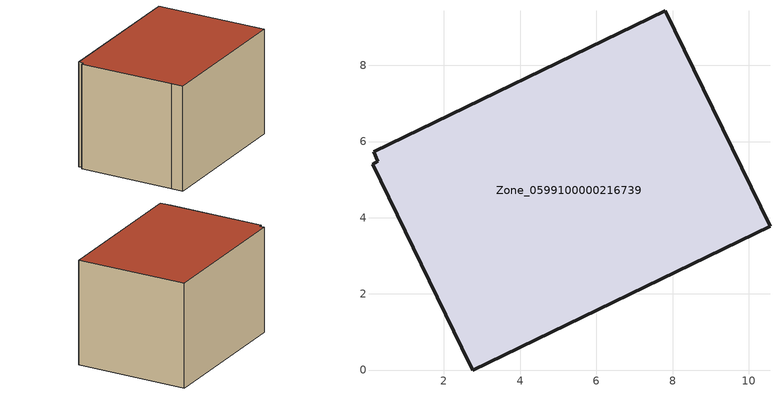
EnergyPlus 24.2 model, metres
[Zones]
Zone_0599100000216739
 floor ground (C_G): 0.15,5.73 7.81,9.43 10.56,3.78 2.76,0 2.47,0.59 0.12,5.41 0.26,5.48 z0
 wall outside (C_F): 10.56,3.78 7.81,9.43 0.15,5.73 0.26,5.48 0.12,5.41 2.47,0.59 2.76,0 10.56,3.78 z0:5.93
 roof outside (C_R): 7.81,9.43 0.15,5.73 0.26,5.48 0.12,5.41 2.47,0.59 2.76,0 10.56,3.78 z5.93
[BUILDING]
Pand.0599100000216739: North Axis=0; Terrain=City; Loads Convergence Tolerance Value=0.04; Temperature Convergence Tolerance Value=0.4; Solar Distribution=FullExterior; Maximum Number of Warmup Days=25; Minimum Number of Warmup Days=1
[Site:Location]
Rotterdam.The.Hague.AP_ZH_NLD Design_Conditions: Latitude=51.96; Longitude=4.45; Time Zone=1; Elevation=-4.5
[SITE:GROUNDTEMPERATURE:BUILDINGSURFACE]
18, 18, 18, 18, 18, 18, 18, 18, 18, 18, 18, 18
[MATERIAL] Thermal Absorptance=0.9; Solar Absorptance=0.7; Visible Absorptance=0.7
Name | Roughness | Thickness | Conductivity | Density | Specific Heat
G.TC.1946-1964 | MediumSmooth | 0.15 | 1 | 540 | 1210
F.TC.1946-1964 | Rough | 0.3 | 0.857143 | 1920 | 840
R.TC.1946-1964 | MediumRough | 0.2 | 0.235294 | 1500 | 1000
[CONSTRUCTION]
C_G: G.TC.1946-1964
C_F: F.TC.1946-1964
C_R: R.TC.1946-1964
[ZONE]
Zone_0599100000216739: Type=1; Multiplier=1; Ceiling Height=Autocalculate; Volume=Autocalculate; Floor Area=autocalculate; Part of Total Floor Area=Yes
[ZONEINFILTRATION:DESIGNFLOWRATE]
Infil_Zone_0599100000216739: Zone or ZoneList or Space or SpaceList=Zone_0599100000216739; Schedule=AlwaysOn; Design Flow Rate Calculation Method=Flow/Area; Flow Rate per Floor Area=0.003; Constant Term Coefficient=1; Temperature Term Coefficient=0; Velocity Term Coefficient=0; Velocity Squared Term Coefficient=0
[HVACTEMPLATE:ZONE:IDEALLOADSAIRSYSTEM]
Zone_0599100000216739: Maximum Heating Supply Air Temperature=50; Minimum Cooling Supply Air Temperature=13; Maximum Heating Supply Air Humidity Ratio=0.0156; Minimum Cooling Supply Air Humidity Ratio=0.0077; Heating Limit=NoLimit; Cooling Limit=NoLimit; Dehumidification Control Type=ConstantSensibleHeatRatio; Cooling Sensible Heat Ratio=0.7; Dehumidification Setpoint=60; Humidification Control Type=None; Humidification Setpoint=30; Outdoor Air Method=None; Outdoor Air Flow Rate per Person=0.00944; Outdoor Air Flow Rate per Zone Floor Area=0; Outdoor Air Flow Rate per Zone=0; Demand Controlled Ventilation Type=None; Outdoor Air Economizer Type=NoEconomizer; Heat Recovery Type=None; Sensible Heat Recovery Effectiveness=0.7; Latent Heat Recovery Effectiveness=0.65
[ZONECONTROL:THERMOSTAT]
ThermostatControl_Zone_0599100000216739: Zone or ZoneList=Zone_0599100000216739; Control Type Schedule=DualSetpointControlType; Control 1=Thermostat_Zone_0599100000216739; Temperature Difference Between Cutout And Setpoint=0
[THERMOSTATSETPOINT:DUALSETPOINT]
Thermostat_Zone_0599100000216739: Heating Setpoint Temperature Schedule=HeatingSetpoint_Zone_0599100000216739; Cooling Setpoint Temperature Schedule=CoolingSetpoint_Zone_0599100000216739
[SCHEDULE:COMPACT]
HeatingSetpoint_Zone_0599100000216739: Through: 12/31, For: AllDays, Until: 24:00, 21
CoolingSetpoint_Zone_0599100000216739: Through: 12/31, For: AllDays, Until: 24:00, 24
DualSetpointControlType: Through: 12/31, For: AllDays, Until: 24:00, 4
AlwaysOn: Through: 12/31, For: AllDays, Until: 24:00, 1
